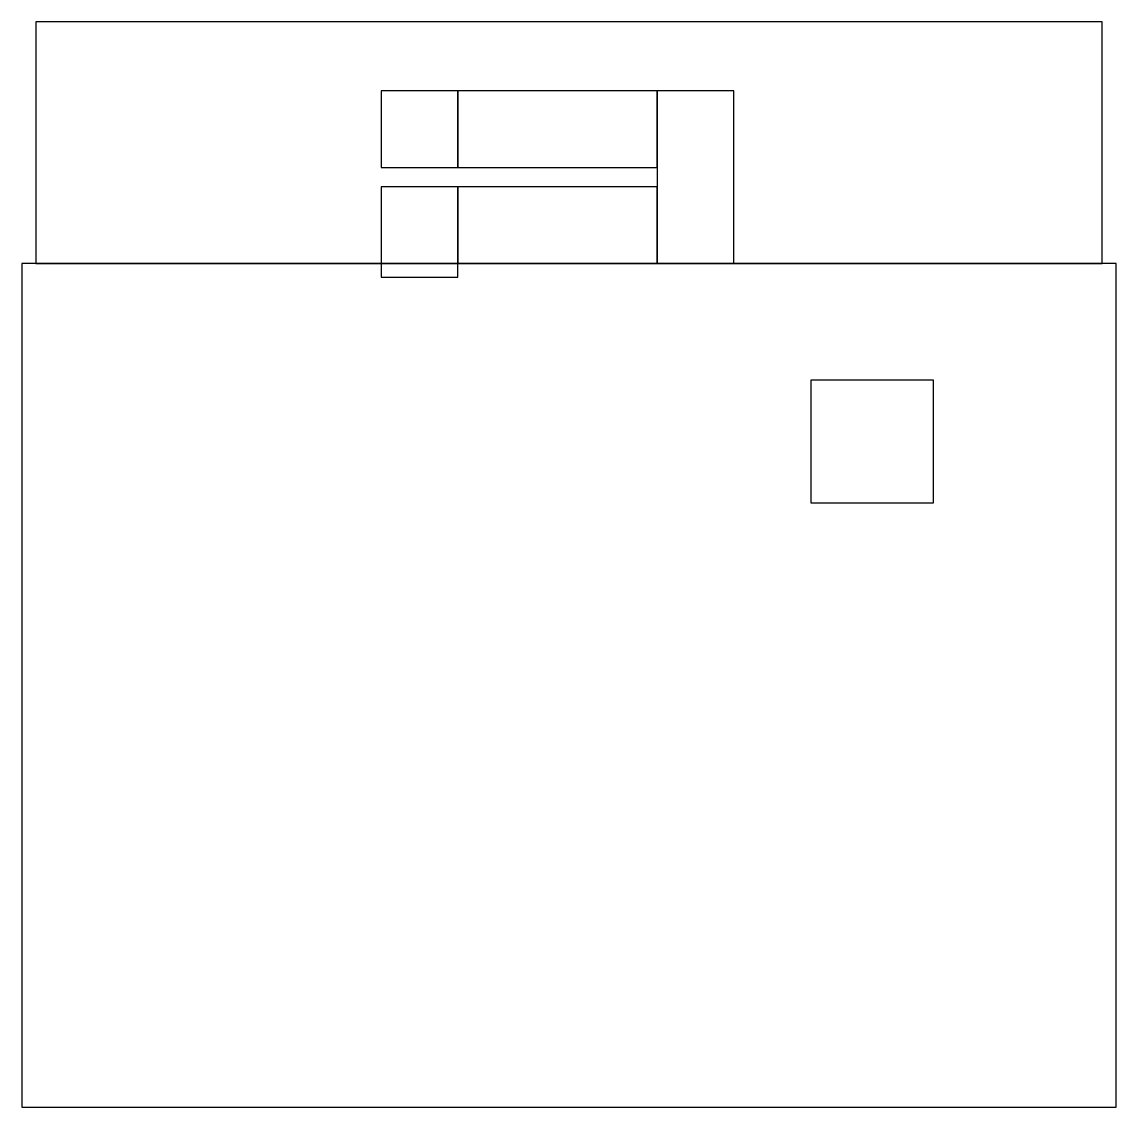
# Model space of a CAD drawing. Header units: metres. Extents: x -180 to 14080, y -180 to 13970.
import ezdxf

# ---------------------------------------------------------------- set-up
doc = ezdxf.new("R2010")
doc.units = ezdxf.units.M

msp = doc.modelspace()

# ---------------------------------------------------------------- linework, layer by layer
at = {"layer": 'APRON'}
msp.add_lwpolyline([(0, 10820), (13900, 10820), (13900, 13970), (0, 13970)], close=True, dxfattribs=at)
at = {"layer": 'FLIGHT-1'}
msp.add_lwpolyline([(5500, 12070), (8100, 12070), (8100, 13070), (5500, 13070)], close=True, dxfattribs=at)
at = {"layer": 'FLIGHT-2'}
msp.add_lwpolyline([(5500, 10820), (8100, 10820), (8100, 11820), (5500, 11820)], close=True, dxfattribs=at)
at = {"layer": 'GROUND'}
msp.add_lwpolyline([(4500, 12070), (5500, 12070), (5500, 13070), (4500, 13070)], close=True, dxfattribs=at)
at = {"layer": 'MID'}
msp.add_lwpolyline([(8100, 10820), (9100, 10820), (9100, 13070), (8100, 13070)], close=True, dxfattribs=at)
at = {"layer": 'SHELL'}
msp.add_lwpolyline([(-180, -180), (14080, -180), (14080, 10820), (-180, 10820)], close=True, dxfattribs=at)
at = {"layer": 'TANK'}
msp.add_lwpolyline([(10100, 7700), (11700, 7700), (11700, 9300), (10100, 9300)], close=True, dxfattribs=at)
at = {"layer": 'TOP'}
msp.add_lwpolyline([(4500, 10640), (5500, 10640), (5500, 11820), (4500, 11820)], close=True, dxfattribs=at)

doc.saveas('drawing.dxf')
